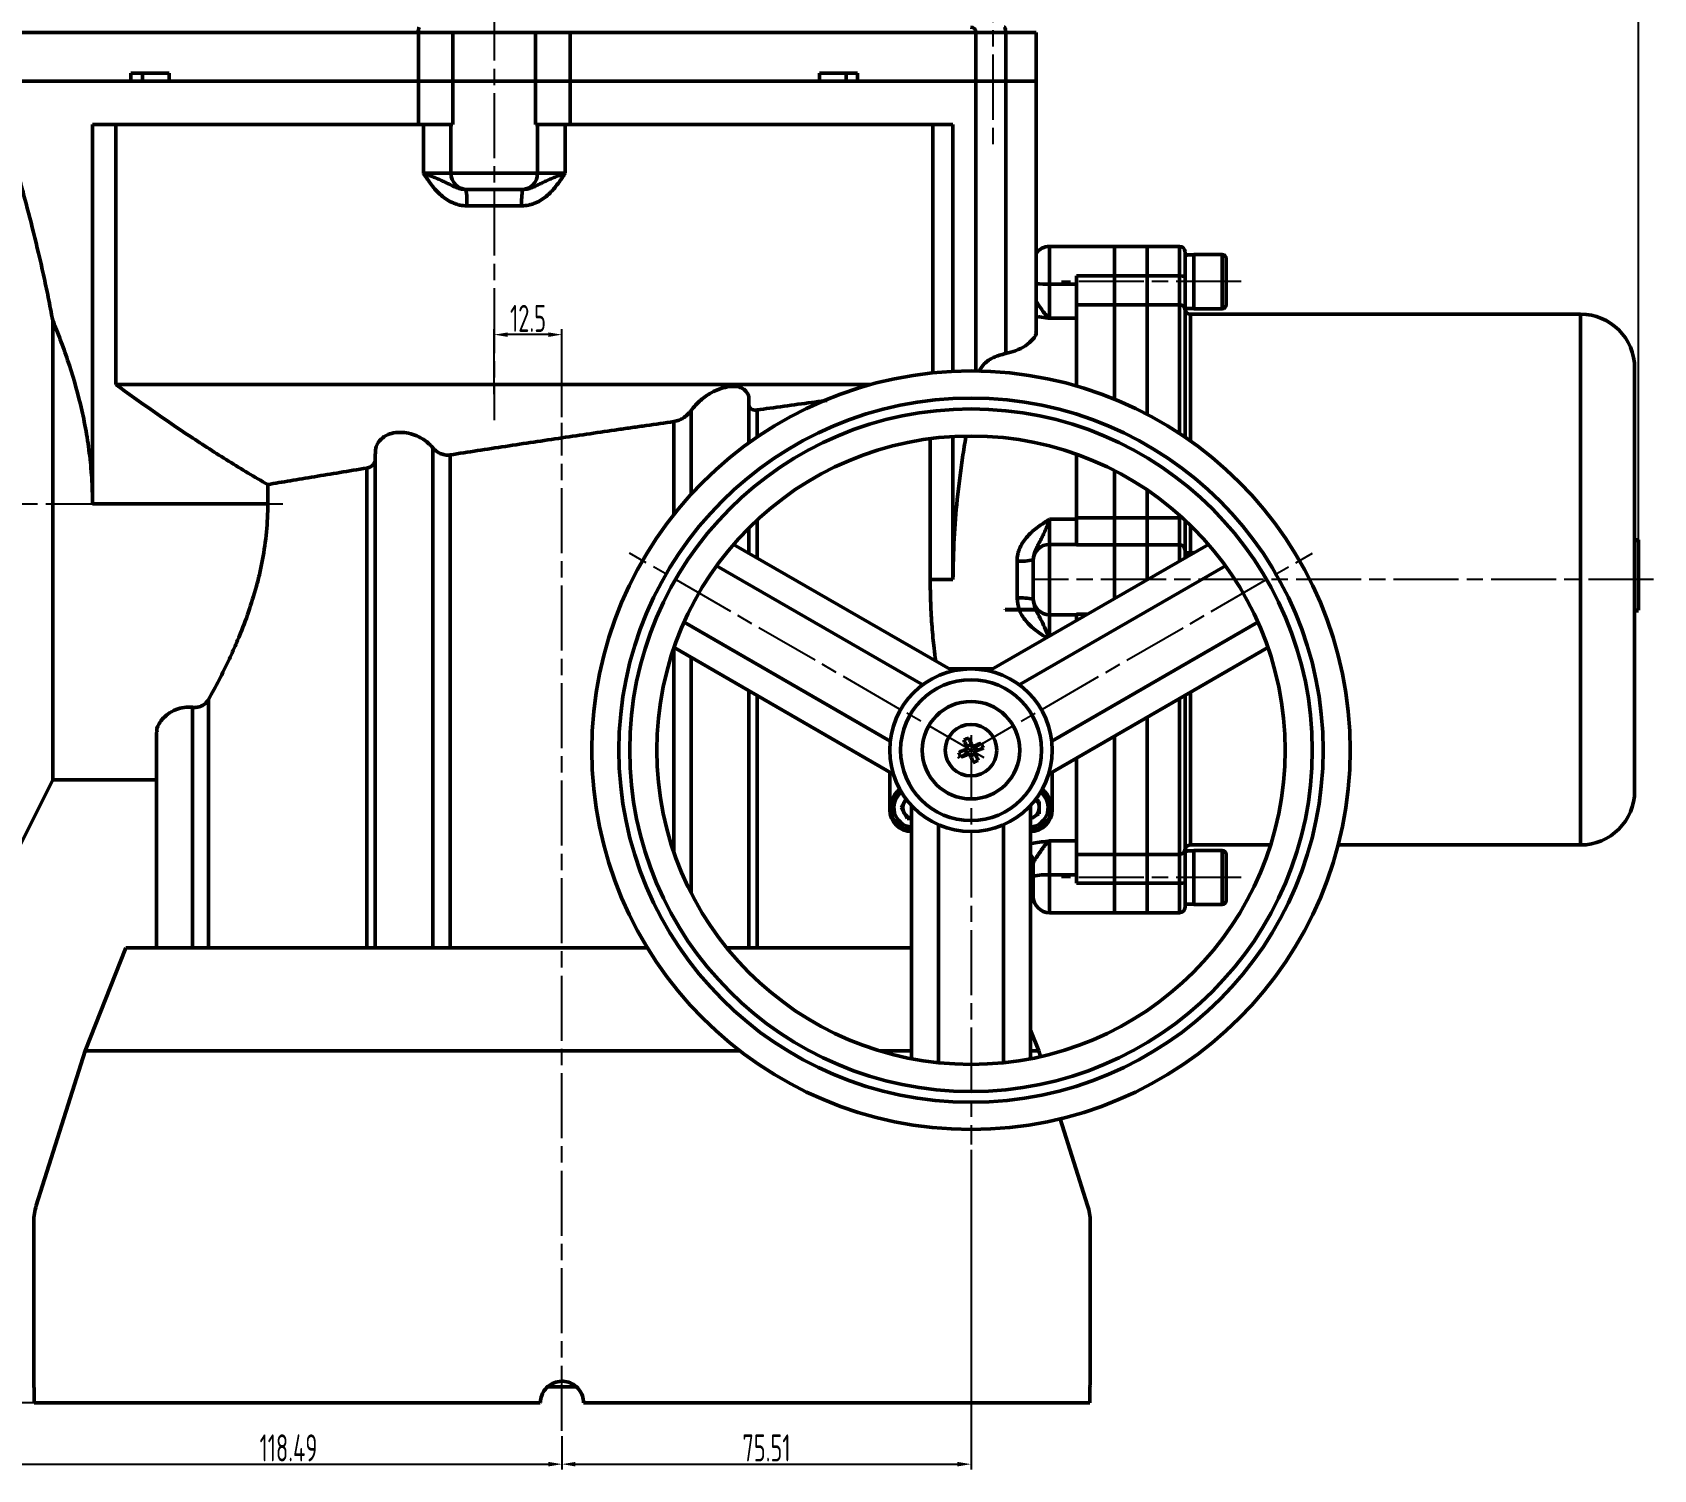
# Model space of a CAD drawing. Header units: millimetres. Extents: x 7343 to 8240, y 5038 to 5694.
# Drawn here: x 7519.7 to 7818.9, y 5289.4 to 5554.7 of the extents above; entities that cross this region are included whole.
import ezdxf

# ---------------------------------------------------------------- set-up
doc = ezdxf.new("R2010")
doc.units = ezdxf.units.MM
doc.linetypes.add('AM_ISO08W050', pattern=[18, 12, -1.5, 3, -1.5])
for name, color, linetype, lineweight in [('AM_5', 3, 'Continuous', 25), ('AM_7', 4, 'AM_ISO08W050', 25), ('AM_BOR', 7, 'Continuous', 50)]:
    doc.layers.add(name, color=color, linetype=linetype, lineweight=lineweight)
doc.styles.add('工程字', font='gbenor.shx', dxfattribs={"width": 0.707, "bigfont": 'hztxt.shx'})
doc.dimstyles.new('AM_GB$0', dxfattribs={"dimtxt": 3.5, "dimasz": 2.5, "dimexe": 1, "dimexo": 1, "dimgap": 0.5, "dimtad": 1, "dimdsep": 46, "dimtxsty": '工程字', "dimcen": 0, "dimclrd": 256, "dimclre": 256, "dimclrt": 2, "dimadec": 0, "dimazin": 2, "dimtp": 0.1, "dimtm": 0.1, "dimtfac": 0.71, "dimtmove": 0, "dimatfit": 3, "dimfxl": 0, "dimlwd": -1, "dimlwe": -1, "dimarcsym": 0})

# ---------------------------------------------------------------- blocks, each defined once
blk = doc.blocks.new('*D33')
at = {"layer": 'AM_5', "transparency": 16777216}
for p, q in [((7498.94, 5331.14), (7498.94, 5289.43)), ((7617.43, 5295.61), (7617.43, 5289.43)), ((7501.44, 5290.43), (7614.93, 5290.43))]:
    blk.add_line(p, q, dxfattribs=at)
for points in [[(7501.44, 5290.85), (7501.44, 5290.01), (7498.94, 5290.43)], [(7614.93, 5290.85), (7614.93, 5290.01), (7617.43, 5290.43)]]:
    blk.add_solid(points, dxfattribs=at)
at = {"layer": 'Defpoints', "color": 0}
for p in [(7498.94, 5332.14), (7617.43, 5296.61), (7617.43, 5290.43)]:
    blk.add_point(p, dxfattribs=at)
at = {"layer": 'AM_5', "color": 2, "transparency": 16777216, "insert": (7566.95, 5293.43), "char_height": 5, "attachment_point": 5, "style": '工程字'}
blk.add_mtext('118.49', dxfattribs=at)
blk = doc.blocks.new('*D34')
at = {"layer": 'AM_5', "transparency": 16777216}
for p, q in [((7692.94, 5348.44), (7692.94, 5289.43)), ((7617.43, 5295.61), (7617.43, 5289.43)), ((7619.93, 5290.43), (7690.44, 5290.43))]:
    blk.add_line(p, q, dxfattribs=at)
for points in [[(7619.93, 5290.85), (7619.93, 5290.01), (7617.43, 5290.43)], [(7690.44, 5290.85), (7690.44, 5290.01), (7692.94, 5290.43)]]:
    blk.add_solid(points, dxfattribs=at)
at = {"layer": 'Defpoints', "color": 0}
for p in [(7692.94, 5349.44), (7617.43, 5296.61), (7692.94, 5290.43)]:
    blk.add_point(p, dxfattribs=at)
at = {"layer": 'AM_5', "color": 2, "transparency": 16777216, "insert": (7655.18, 5293.43), "char_height": 5, "attachment_point": 5, "style": '工程字'}
blk.add_mtext('75.51', dxfattribs=at)
blk = doc.blocks.new('*D38')
at = {"layer": 'AM_5', "transparency": 16777216}
for p, q in [((7452.94, 5418.93), (7452.94, 5656.92)), ((7813.64, 5655.92), (7455.44, 5655.92)), ((7816.14, 5449.1), (7816.14, 5656.92))]:
    blk.add_line(p, q, dxfattribs=at)
for points in [[(7455.44, 5656.34), (7455.44, 5655.51), (7452.94, 5655.92)], [(7813.64, 5656.34), (7813.64, 5655.51), (7816.14, 5655.92)]]:
    blk.add_solid(points, dxfattribs=at)
at = {"layer": 'Defpoints', "color": 0}
for p in [(7452.94, 5655.92), (7816.14, 5448.1), (7452.94, 5417.93)]:
    blk.add_point(p, dxfattribs=at)
at = {"layer": 'AM_5', "color": 2, "transparency": 16777216, "insert": (7629.74, 5658.92), "char_height": 5, "attachment_point": 5, "style": '工程字'}
blk.add_mtext('363.2', dxfattribs=at)
blk = doc.blocks.new('*D41')
at = {"layer": 'AM_5', "transparency": 16777216}
for p, q in [((7604.94, 5487.94), (7604.94, 5499.94)), ((7614.93, 5498.94), (7607.44, 5498.94)), ((7617.43, 5483.68), (7617.43, 5499.94))]:
    blk.add_line(p, q, dxfattribs=at)
for points in [[(7607.44, 5499.35), (7607.44, 5498.52), (7604.94, 5498.94)], [(7614.93, 5499.35), (7614.93, 5498.52), (7617.43, 5498.94)]]:
    blk.add_solid(points, dxfattribs=at)
at = {"layer": 'Defpoints', "color": 0}
for p in [(7604.94, 5498.94), (7604.94, 5486.94), (7617.43, 5482.68)]:
    blk.add_point(p, dxfattribs=at)
at = {"layer": 'AM_5', "color": 2, "transparency": 16777216, "insert": (7611.18, 5501.94), "char_height": 5, "attachment_point": 5, "style": '工程字'}
blk.add_mtext('12.5', dxfattribs=at)
blk = doc.blocks.new('*D42')
at = {"layer": 'AM_5', "transparency": 16777216}
for p, q in [((7603.94, 5648.73), (7417.51, 5648.73)), ((7418.51, 5646.23), (7418.51, 5304.23)), ((7612.44, 5301.73), (7417.51, 5301.73))]:
    blk.add_line(p, q, dxfattribs=at)
for points in [[(7418.1, 5646.23), (7418.93, 5646.23), (7418.51, 5648.73)], [(7418.1, 5304.23), (7418.93, 5304.23), (7418.51, 5301.73)]]:
    blk.add_solid(points, dxfattribs=at)
at = {"layer": 'Defpoints', "color": 0}
for p in [(7604.94, 5648.73), (7418.51, 5301.73), (7613.44, 5301.73)]:
    blk.add_point(p, dxfattribs=at)
at = {"layer": 'AM_5', "color": 2, "transparency": 16777216, "insert": (7415.51, 5475.23), "char_height": 5, "attachment_point": 5, "rotation": 90, "style": '工程字'}
blk.add_mtext('347', dxfattribs=at)

msp = doc.modelspace()

# ---------------------------------------------------------------- linework, layer by layer
at = {"layer": 'AM_7'}
for p, q in [((7604.94, 5651.523), (7604.94, 5483.165)), ((7696.94, 5568.623), (7696.94, 5533.837)), ((7742.834, 5508.729), (7709.646, 5508.729)), ((7617.429, 5296.606), (7617.429, 5482.681)), ((7450.146, 5467.7), (7565.927, 5467.7)), ((7695.359, 5420.832), (7629.898, 5458.626)), ((7690.52, 5420.832), (7755.981, 5458.626)), ((7818.934, 5453.729), (7704.646, 5453.729)), ((7692.94, 5425.023), (7692.94, 5349.435)), ((7742.834, 5398.729), (7709.646, 5398.729))]:
    msp.add_line(p, q, dxfattribs=at)
at = {"layer": 'AM_BOR'}
for p, q in [((7590.924, 5554.729), (7516.038, 5554.729)), ((7597.309, 5554.729), (7590.924, 5554.729)), ((7590.924, 5554.729), (7590.924, 5545.729)), ((7612.57, 5554.729), (7597.309, 5554.729)), ((7597.309, 5554.729), (7597.309, 5545.729)), ((7612.57, 5554.729), (7612.57, 5545.729)), ((7618.955, 5554.729), (7612.57, 5554.729)), ((7618.955, 5554.729), (7618.955, 5545.729)), ((7693.841, 5554.729), (7618.955, 5554.729)), ((7693.841, 5554.729), (7693.841, 5545.729)), ((7699.342, 5554.729), (7693.841, 5554.729)), ((7699.342, 5554.729), (7699.342, 5545.729)), ((7704.94, 5554.729), (7699.342, 5554.729)), ((7704.94, 5545.729), (7704.94, 5554.729)), ((7516.038, 5545.729), (7537.863, 5545.729)), ((7516.038, 5545.729), (7590.924, 5545.729)), ((7537.863, 5547.229), (7537.863, 5545.729)), ((7544.934, 5547.229), (7537.863, 5547.229)), ((7539.987, 5547.229), (7539.987, 5545.729)), ((7544.934, 5547.229), (7544.934, 5545.729)), ((7544.934, 5545.729), (7590.924, 5545.729)), ((7597.309, 5545.729), (7590.924, 5545.729)), ((7590.924, 5537.729), (7590.924, 5545.729)), ((7612.57, 5545.729), (7597.309, 5545.729)), ((7597.309, 5545.729), (7597.309, 5537.729)), ((7618.955, 5545.729), (7612.57, 5545.729)), ((7612.57, 5537.729), (7612.57, 5545.729)), ((7618.955, 5545.729), (7664.945, 5545.729)), ((7618.955, 5545.729), (7618.955, 5537.729)), ((7618.955, 5545.729), (7693.841, 5545.729)), ((7664.945, 5547.229), (7664.945, 5545.729)), ((7672.016, 5547.229), (7664.945, 5547.229)), ((7669.892, 5547.229), (7669.892, 5545.729)), ((7672.016, 5547.229), (7672.016, 5545.729)), ((7672.016, 5545.729), (7693.841, 5545.729)), ((7699.342, 5545.729), (7693.841, 5545.729)), ((7693.841, 5492.224), (7693.841, 5545.729)), ((7704.94, 5545.729), (7699.342, 5545.729)), ((7699.342, 5545.729), (7699.342, 5495.455)), ((7704.94, 5499.432), (7704.94, 5545.729)), ((7530.784, 5537.729), (7530.784, 5467.729)), ((7530.784, 5537.729), (7590.924, 5537.729)), ((7535.074, 5489.729), (7535.074, 5537.729)), ((7597.309, 5537.729), (7590.924, 5537.729)), ((7591.858, 5528.729), (7591.858, 5537.729)), ((7596.94, 5537.729), (7596.94, 5528.729)), ((7618.955, 5537.729), (7612.57, 5537.729)), ((7612.94, 5528.729), (7612.94, 5537.729)), ((7618.021, 5537.729), (7618.021, 5528.729)), ((7618.955, 5537.729), (7689.614, 5537.729)), ((7685.884, 5537.729), (7685.884, 5491.873)), ((7689.614, 5537.729), (7689.614, 5492.15)), ((7591.858, 5528.729), (7596.94, 5528.729)), ((7596.94, 5528.729), (7612.94, 5528.729)), ((7612.94, 5528.729), (7618.021, 5528.729)), ((7599.944, 5525.729), (7599.705, 5525.729)), ((7609.94, 5525.729), (7599.94, 5525.729)), ((7610.174, 5525.729), (7609.935, 5525.729)), ((7609.999, 5522.729), (7599.88, 5522.729)), ((7719.44, 5515.229), (7707.44, 5515.229)), ((7707.44, 5515.229), (7707.44, 5508.252)), ((7725.44, 5515.229), (7719.44, 5515.229)), ((7719.44, 5509.767), (7719.44, 5515.229)), ((7731.44, 5515.229), (7725.44, 5515.229)), ((7725.44, 5515.229), (7725.44, 5509.767)), ((7731.44, 5509.767), (7731.44, 5515.229)), ((7732.44, 5514.229), (7732.44, 5509.607)), ((7739.29, 5513.729), (7734.04, 5513.729)), ((7734.04, 5503.729), (7734.04, 5513.729)), ((7739.29, 5503.729), (7739.29, 5513.729)), ((7740.04, 5512.979), (7740.04, 5504.479)), ((7712.44, 5509.767), (7719.44, 5509.767)), ((7712.44, 5504.463), (7712.44, 5509.767)), ((7719.44, 5509.767), (7725.44, 5509.767)), ((7719.44, 5504.463), (7719.44, 5509.767)), ((7725.44, 5509.767), (7725.44, 5504.463)), ((7731.44, 5509.767), (7725.44, 5509.767)), ((7731.44, 5504.463), (7731.44, 5509.767)), ((7732.44, 5509.607), (7732.44, 5503.487)), ((7707.44, 5508.252), (7707.44, 5501.964)), ((7707.44, 5508.252), (7712.44, 5508.252)), ((7719.44, 5504.463), (7712.44, 5504.463)), ((7712.44, 5504.463), (7712.44, 5489.458)), ((7725.44, 5504.463), (7719.44, 5504.463)), ((7719.44, 5504.463), (7719.44, 5487.019)), ((7725.44, 5504.463), (7725.44, 5484.227)), ((7731.44, 5504.463), (7725.44, 5504.463)), ((7731.44, 5480.691), (7731.44, 5504.463)), ((7732.44, 5503.789), (7734.04, 5503.789)), ((7732.44, 5503.487), (7732.44, 5480.02)), ((7734.04, 5503.729), (7739.29, 5503.729)), ((7523.44, 5416.729), (7523.44, 5501.541)), ((7712.44, 5501.964), (7707.44, 5501.964)), ((7805.44, 5502.729), (7733.44, 5502.729)), ((7733.44, 5502.729), (7733.44, 5479.324)), ((7805.44, 5404.729), (7805.44, 5502.729)), ((7815.44, 5492.729), (7815.44, 5414.729)), ((7674.399, 5489.729), (7535.074, 5489.729)), ((7651.949, 5478.973), (7651.949, 5486.896)), ((7638.098, 5482.892), (7638.098, 5465.731)), ((7641.269, 5484.941), (7641.269, 5469.454)), ((7653.446, 5485.043), (7653.446, 5480.024)), ((7685.41, 5479.739), (7685.41, 5453.729)), ((7689.614, 5480.134), (7689.614, 5453.729)), ((7582.93, 5476.914), (7582.93, 5385.729)), ((7593.61, 5478.022), (7593.61, 5385.729)), ((7596.782, 5476.747), (7596.782, 5385.729)), ((7712.44, 5476.853), (7712.44, 5465.137)), ((7581.433, 5474.309), (7581.433, 5385.729)), ((7719.44, 5473.821), (7719.44, 5465.137)), ((7563.133, 5467.729), (7563.133, 5471.272)), ((7725.44, 5470.268), (7725.44, 5465.137)), ((7530.784, 5467.729), (7563.133, 5467.729)), ((7653.446, 5464.706), (7653.446, 5457.733)), ((7707.44, 5464.848), (7712.44, 5464.848)), ((7707.44, 5464.848), (7707.44, 5460.229)), ((7712.44, 5465.137), (7719.44, 5465.137)), ((7712.44, 5460.146), (7712.44, 5465.137)), ((7719.44, 5465.137), (7725.44, 5465.137)), ((7719.44, 5460.146), (7719.44, 5465.137)), ((7725.44, 5465.137), (7725.44, 5460.146)), ((7731.44, 5465.137), (7725.44, 5465.137)), ((7731.44, 5465.137), (7731.44, 5465.608)), ((7731.44, 5460.146), (7731.44, 5465.137)), ((7732.44, 5464.7), (7732.44, 5459.159)), ((7651.949, 5458.597), (7651.949, 5463.264)), ((7733.44, 5463.747), (7733.44, 5458.635)), ((7689.608, 5436.855), (7649.122, 5460.229)), ((7736.757, 5460.229), (7696.286, 5436.863)), ((7712.44, 5460.229), (7707.44, 5460.229)), ((7707.44, 5460.229), (7707.44, 5447.229)), ((7719.44, 5460.146), (7712.44, 5460.146)), ((7725.44, 5460.146), (7719.44, 5460.146)), ((7719.44, 5450.231), (7719.44, 5460.146)), ((7725.44, 5460.146), (7725.44, 5453.695)), ((7731.44, 5460.146), (7725.44, 5460.146)), ((7731.44, 5457.159), (7731.44, 5460.146)), ((7732.44, 5459.159), (7732.44, 5457.736)), ((7734.159, 5458.729), (7734.04, 5458.729)), ((7734.04, 5458.66), (7734.04, 5458.729)), ((7816.14, 5461.091), (7815.44, 5461.091)), ((7816.14, 5460.945), (7815.44, 5460.945)), ((7816.14, 5460.945), (7816.14, 5461.091)), ((7816.14, 5448.096), (7816.14, 5460.945)), ((7645.98, 5456.27), (7684.034, 5434.299)), ((7701.44, 5450.307), (7701.44, 5457.152)), ((7739.9, 5456.27), (7701.845, 5434.299)), ((7704.44, 5457.229), (7704.44, 5457.359)), ((7704.44, 5450.229), (7704.44, 5457.229)), ((7685.41, 5453.729), (7689.614, 5453.729)), ((7704.44, 5450.1), (7704.44, 5450.229)), ((7699.223, 5448.22), (7699.223, 5448.13)), ((7705.212, 5448.22), (7699.223, 5448.22)), ((7705.296, 5448.13), (7699.223, 5448.13)), ((7707.44, 5447.229), (7712.44, 5447.229)), ((7707.44, 5447.229), (7707.44, 5443.303)), ((7712.44, 5446.189), (7712.44, 5447.313)), ((7712.44, 5447.313), (7714.385, 5447.313)), ((7816.14, 5448.096), (7815.44, 5448.096)), ((7816.14, 5447.95), (7815.44, 5447.95)), ((7639.98, 5445.878), (7678.034, 5423.907)), ((7745.9, 5445.878), (7707.845, 5423.907)), ((7638.098, 5441.107), (7638.098, 5403.352)), ((7638.122, 5441.177), (7678.579, 5417.818)), ((7707.296, 5417.817), (7747.757, 5441.177)), ((7641.269, 5439.359), (7641.269, 5395.882)), ((7696.92, 5437.229), (7688.959, 5437.229)), ((7552.218, 5431.611), (7552.218, 5385.729)), ((7651.949, 5385.729), (7651.949, 5433.193)), ((7653.446, 5432.329), (7653.446, 5385.729)), ((7731.44, 5402.996), (7731.44, 5431.756)), ((7732.44, 5432.333), (7732.44, 5403.972)), ((7733.44, 5432.91), (7733.44, 5404.729)), ((7549.265, 5430.146), (7549.265, 5385.729)), ((7542.611, 5425.469), (7542.611, 5385.729)), ((7725.44, 5428.292), (7725.44, 5402.996)), ((7684.165, 5424.229), (7684.14, 5424.229)), ((7684.14, 5424.229), (7684.14, 5424.116)), ((7692.122, 5422.925), (7693.028, 5423.299)), ((7693.635, 5423.047), (7694.009, 5422.141)), ((7719.44, 5424.827), (7719.44, 5402.996)), ((7684.14, 5420.343), (7684.14, 5420.229)), ((7684.14, 5420.229), (7684.165, 5420.229)), ((7692.244, 5421.412), (7691.87, 5422.318)), ((7693.757, 5421.534), (7692.851, 5421.16)), ((7712.44, 5420.786), (7712.44, 5402.996)), ((7516.44, 5402.729), (7523.44, 5416.729)), ((7523.44, 5416.729), (7542.611, 5416.729)), ((7677.94, 5418.188), (7677.94, 5411.229)), ((7707.94, 5411.229), (7707.94, 5418.188)), ((7680.024, 5411.623), (7680.946, 5413.221)), ((7681.178, 5409.623), (7680.024, 5411.623)), ((7681.94, 5411.994), (7681.94, 5365.282)), ((7703.94, 5365.282), (7703.94, 5412.025)), ((7705.546, 5410.468), (7703.94, 5409.54)), ((7704.886, 5413.159), (7705.546, 5412.777)), ((7705.546, 5412.777), (7705.546, 5410.468)), ((7681.94, 5409.623), (7681.178, 5409.623)), ((7686.94, 5364.541), (7686.94, 5408.482)), ((7698.94, 5364.541), (7698.94, 5408.482)), ((7707.44, 5405.494), (7712.44, 5405.494)), ((7707.44, 5405.494), (7707.44, 5399.207)), ((7733.44, 5404.729), (7748.236, 5404.729)), ((7760.717, 5404.729), (7805.44, 5404.729)), ((7712.44, 5402.996), (7719.44, 5402.996)), ((7712.44, 5397.692), (7712.44, 5402.996)), ((7719.44, 5402.996), (7725.44, 5402.996)), ((7719.44, 5397.692), (7719.44, 5402.996)), ((7725.44, 5402.996), (7725.44, 5397.692)), ((7731.44, 5402.996), (7725.44, 5402.996)), ((7731.44, 5397.692), (7731.44, 5402.996)), ((7732.44, 5403.972), (7732.44, 5397.851)), ((7739.29, 5403.729), (7734.04, 5403.729)), ((7734.04, 5393.729), (7734.04, 5403.729)), ((7739.29, 5393.729), (7739.29, 5403.729)), ((7740.04, 5402.979), (7740.04, 5394.479)), ((7704.44, 5398.986), (7704.44, 5401.355)), ((7704.44, 5395.229), (7704.44, 5398.986)), ((7712.44, 5399.207), (7707.44, 5399.207)), ((7707.44, 5399.207), (7707.44, 5392.229)), ((7719.44, 5397.692), (7712.44, 5397.692)), ((7725.44, 5397.692), (7719.44, 5397.692)), ((7719.44, 5392.229), (7719.44, 5397.692)), ((7725.44, 5397.692), (7725.44, 5392.229)), ((7731.44, 5397.692), (7725.44, 5397.692)), ((7731.44, 5392.229), (7731.44, 5397.692)), ((7732.44, 5397.851), (7732.44, 5393.229)), ((7732.44, 5393.789), (7734.04, 5393.789)), ((7734.04, 5393.729), (7739.29, 5393.729)), ((7707.44, 5392.229), (7719.44, 5392.229)), ((7719.44, 5392.229), (7725.44, 5392.229)), ((7725.44, 5392.229), (7731.44, 5392.229)), ((7536.937, 5385.729), (7529.437, 5366.729)), ((7536.937, 5385.729), (7633.209, 5385.729)), ((7549.265, 5385.729), (7542.611, 5385.729)), ((7549.265, 5385.729), (7552.218, 5385.729)), ((7552.218, 5385.729), (7581.433, 5385.729)), ((7581.433, 5385.729), (7582.93, 5385.729)), ((7593.61, 5385.729), (7582.93, 5385.729)), ((7593.61, 5385.729), (7596.782, 5385.729)), ((7596.782, 5385.729), (7633.194, 5385.729)), ((7651.949, 5385.729), (7647.865, 5385.729)), ((7647.865, 5385.729), (7681.94, 5385.729)), ((7651.949, 5385.729), (7653.446, 5385.729)), ((7653.446, 5385.729), (7681.94, 5385.729)), ((7705.437, 5366.729), (7703.94, 5370.522)), ((7529.437, 5366.729), (7520.403, 5338.203)), ((7650.281, 5366.729), (7529.437, 5366.729)), ((7681.94, 5366.729), (7676.095, 5366.729)), ((7705.437, 5366.729), (7703.94, 5366.729)), ((7705.773, 5365.667), (7705.437, 5366.729)), ((7714.47, 5338.203), (7709.406, 5354.194)), ((7519.937, 5335.184), (7519.937, 5305.678)), ((7714.937, 5305.678), (7714.937, 5335.184)), ((7620.003, 5304.729), (7614.85, 5304.729)), ((7613.437, 5301.729), (7520.019, 5301.729)), ((7714.855, 5301.729), (7621.437, 5301.729))]:
    msp.add_line(p, q, dxfattribs=at)
at = {"layer": 'AM_BOR', "flags": 128}
for points in [[(7699.342, 5554.729), (7699.336, 5554.924), (7699.319, 5555.112), (7699.291, 5555.285), (7699.254, 5555.436), (7699.208, 5555.561), (7699.156, 5555.653), (7699.1, 5555.71), (7699.041, 5555.729)], [(7690.669, 5421.822), (7690.835, 5421.89), (7691.003, 5421.959), (7691.171, 5422.029), (7691.34, 5422.098), (7691.509, 5422.169), (7691.68, 5422.239), (7691.851, 5422.31), (7692.022, 5422.381)], [(7692.185, 5422.772), (7692.114, 5422.944), (7692.044, 5423.115), (7691.973, 5423.285), (7691.903, 5423.455), (7691.833, 5423.624), (7691.764, 5423.792), (7691.695, 5423.959), (7691.626, 5424.125)], [(7692.532, 5424.5), (7692.6, 5424.333), (7692.669, 5424.166), (7692.739, 5423.998), (7692.809, 5423.829), (7692.879, 5423.659), (7692.949, 5423.489), (7693.02, 5423.318), (7693.091, 5423.147)], [(7693.483, 5422.984), (7693.654, 5423.055), (7693.825, 5423.125), (7693.995, 5423.196), (7694.165, 5423.266), (7694.334, 5423.336), (7694.502, 5423.405), (7694.669, 5423.474), (7694.836, 5423.543)], [(7695.21, 5422.637), (7695.044, 5422.568), (7694.876, 5422.499), (7694.708, 5422.43), (7694.539, 5422.36), (7694.37, 5422.29), (7694.199, 5422.22), (7694.028, 5422.149), (7693.857, 5422.078)], [(7692.397, 5421.475), (7692.225, 5421.404), (7692.054, 5421.333), (7691.884, 5421.263), (7691.714, 5421.193), (7691.545, 5421.123), (7691.377, 5421.053), (7691.21, 5420.984), (7691.044, 5420.916)], [(7693.347, 5419.959), (7693.279, 5420.125), (7693.21, 5420.292), (7693.14, 5420.46), (7693.07, 5420.629), (7693, 5420.799), (7692.93, 5420.97), (7692.859, 5421.141), (7692.788, 5421.312)], [(7693.694, 5421.686), (7693.765, 5421.515), (7693.836, 5421.344), (7693.906, 5421.173), (7693.976, 5421.004), (7694.046, 5420.835), (7694.115, 5420.667), (7694.184, 5420.499), (7694.253, 5420.333)]]:
    msp.add_lwpolyline(points, dxfattribs=at)
at = {"layer": 'AM_BOR'}
for radius in [70, 65, 63, 58, 15, 13, 9, 4.75]:
    msp.add_circle((7692.94, 5422.229), radius, dxfattribs=at)
for centre, radius, start, end in [((7592.646, 5554.973), 1.739, 154.23434, 188.06232), ((7692.848, 5554.735), 0.994, 359.65019, 89.64629), ((7599.94, 5528.729), 3, 180, 270), ((7609.94, 5528.729), 3, 270, 0), ((7586.926, 5523.477), 12.976, 356.69789, 9.99652), ((7622.954, 5523.477), 12.977, 170.00361, 183.302), ((7707.44, 5512.229), 3, 90, 146.44269), ((7731.44, 5514.229), 1, 0, 90), ((7739.29, 5512.979), 0.75, 0, 90), ((7731.683, 5508.081), 1.703, 63.63866, 98.22397), ((7707.132, 5532.207), 23.958, 264.74947, 270.73573), ((7731.452, 5503.475), 0.988, 0.71553, 90.69753), ((7733.44, 5503.729), 1, 180, 270), ((7739.29, 5504.479), 0.75, 270, 0), ((7805.44, 5492.729), 10, 0, 90), ((7731.467, 5461.369), 3.768, 81.76363, 90.42265), ((7707.44, 5457.229), 3, 90, 180), ((7731.446, 5459.152), 0.994, 0.37263, 90.36677), ((7702.186, 5468.155), 11.029, 266.11923, 281.79063), ((7702.186, 5439.304), 11.029, 78.20937, 93.88077), ((7707.44, 5450.229), 3, 180, 270), ((7698.01, 5409.957), 15.54, 110.64133, 114.25508), ((7680.663, 5417.157), 15.544, 20.64186, 24.25472), ((7705.217, 5427.302), 15.545, 200.64197, 204.25461), ((7687.87, 5434.499), 15.537, 290.64107, 294.25567), ((7682.333, 5411.623), 4.25, 126.8557, 264.68885), ((7682.333, 5411.623), 3.625, 128.0598, 263.76978), ((7703.546, 5411.623), 4.25, 275.31115, 53.1443), ((7703.546, 5411.623), 3.625, 276.23022, 51.9402), ((7805.44, 5414.729), 10, 270, 0), ((7681.94, 5411.229), 4, 180, 270), ((7682.333, 5411.623), 2, 150, 210), ((7682.333, 5411.623), 2, 131.17745, 150), ((7682.333, 5411.623), 2, 210, 258.656), ((7703.94, 5411.229), 4, 270, 0), ((7703.546, 5411.623), 2, 300, 0), ((7703.546, 5411.623), 2, 0, 48.82255), ((7703.546, 5411.623), 2, 281.344, 300), ((7733.44, 5403.729), 1, 90, 180), ((7701.452, 5401.355), 2.988, 0.00512, 33.62818), ((7701.44, 5401.229), 3, 0, 33.55731), ((7731.452, 5403.984), 0.988, 269.30245, 359.2846), ((7739.29, 5402.979), 0.75, 0, 90), ((7706.694, 5388.831), 10.403, 85.88789, 102.51428), ((7731.683, 5399.378), 1.704, 261.77762, 296.35985), ((7707.44, 5395.229), 3, 180, 270), ((7731.44, 5393.229), 1, 270, 0), ((7739.29, 5394.479), 0.75, 270, 0), ((7529.937, 5335.184), 10, 162.42874, 180), ((7704.937, 5335.184), 10, 0, 17.57126)]:
    msp.add_arc(centre, radius, start, end, dxfattribs=at)
for centre, start_param, end_param in [((7732.44, 5508.729), 1.4771615, 1.5707963), ((7734.04, 5508.729), 1.5707963, 1.7588997), ((7732.44, 5453.729), 1.4771615, 1.5707963), ((7734.04, 5453.729), 1.5707963, 1.7588997), ((7732.44, 5398.729), 1.4771615, 1.5707963), ((7734.04, 5398.729), 1.5707963, 1.7588997)]:
    msp.add_ellipse(centre, major_axis=(8.556, 0), ratio=0.5773503, start_param=start_param, end_param=end_param, dxfattribs=at)
for points, knots in [([(7516.44, 5530.636), (7516.68, 5529.802), (7516.939, 5528.893), (7517.485, 5526.945), (7517.772, 5525.906), (7518.665, 5522.615), (7519.283, 5520.258), (7520.518, 5515.294), (7521.135, 5512.686), (7522.033, 5508.606), (7522.327, 5507.216), (7522.898, 5504.406), (7523.174, 5502.983), (7523.44, 5501.541)], [0, 0, 0, 0, 0.125, 0.125, 0.25, 0.25, 0.5, 0.5, 0.75, 0.75, 0.875, 0.875, 1, 1, 1, 1]), ([(7599.705, 5525.729), (7599.332, 5525.729), (7598.976, 5525.785), (7598.292, 5525.961), (7597.968, 5526.082), (7597.347, 5526.347), (7597.048, 5526.492), (7596.455, 5526.785), (7596.16, 5526.933), (7595.56, 5527.225), (7595.255, 5527.369), (7594.625, 5527.652), (7594.299, 5527.791), (7593.629, 5528.064), (7593.284, 5528.199), (7592.756, 5528.399), (7592.579, 5528.465), (7592.221, 5528.597), (7592.038, 5528.664), (7591.858, 5528.729)], [0, 0, 0, 0, 0.125, 0.125, 0.25, 0.25, 0.375, 0.375, 0.5, 0.5, 0.625, 0.625, 0.75, 0.75, 0.875, 0.875, 0.9375, 0.9375, 1, 1, 1, 1]), ([(7599.88, 5522.729), (7599.438, 5522.729), (7599.005, 5522.777), (7598.366, 5522.912), (7598.155, 5522.968), (7597.737, 5523.101), (7597.529, 5523.178), (7596.925, 5523.434), (7596.541, 5523.641), (7595.805, 5524.113), (7595.453, 5524.381), (7594.468, 5525.238), (7593.893, 5525.888), (7593.094, 5526.925), (7592.839, 5527.281), (7592.467, 5527.821), (7592.344, 5528.002), (7592.1, 5528.365), (7591.979, 5528.548), (7591.858, 5528.729)], [0, 0, 0, 0, 0.125, 0.125, 0.1875, 0.1875, 0.25, 0.25, 0.375, 0.375, 0.5, 0.5, 0.75, 0.75, 0.875, 0.875, 0.9375, 0.9375, 1, 1, 1, 1]), ([(7609.999, 5522.729), (7610.441, 5522.729), (7610.874, 5522.777), (7611.513, 5522.912), (7611.724, 5522.968), (7612.142, 5523.101), (7612.35, 5523.178), (7612.954, 5523.434), (7613.339, 5523.641), (7614.074, 5524.113), (7614.426, 5524.381), (7615.411, 5525.238), (7615.986, 5525.888), (7616.785, 5526.925), (7617.04, 5527.281), (7617.413, 5527.821), (7617.535, 5528.002), (7617.779, 5528.365), (7617.901, 5528.548), (7618.021, 5528.729)], [0, 0, 0, 0, 0.125, 0.125, 0.1875, 0.1875, 0.25, 0.25, 0.375, 0.375, 0.5, 0.5, 0.75, 0.75, 0.875, 0.875, 0.9375, 0.9375, 1, 1, 1, 1]), ([(7610.174, 5525.729), (7610.547, 5525.729), (7610.903, 5525.785), (7611.587, 5525.961), (7611.911, 5526.082), (7612.532, 5526.347), (7612.831, 5526.492), (7613.424, 5526.785), (7613.719, 5526.933), (7614.319, 5527.225), (7614.624, 5527.369), (7615.254, 5527.652), (7615.58, 5527.791), (7616.25, 5528.064), (7616.595, 5528.199), (7617.123, 5528.399), (7617.3, 5528.465), (7617.659, 5528.597), (7617.841, 5528.664), (7618.021, 5528.729)], [0, 0, 0, 0, 0.125, 0.125, 0.25, 0.25, 0.375, 0.375, 0.5, 0.5, 0.625, 0.625, 0.75, 0.75, 0.875, 0.875, 0.9375, 0.9375, 1, 1, 1, 1]), ([(7704.94, 5505.142), (7705.012, 5505.032), (7705.475, 5504.328), (7706.384, 5502.973), (7707.085, 5502.203), (7707.393, 5501.993), (7707.438, 5501.966), (7707.44, 5501.964)], [0, 0, 0, 0, 0.09487291, 0.60897843, 0.9437348, 0.99770484, 1, 1, 1, 1]), ([(7523.44, 5501.541), (7523.906, 5500.416), (7524.374, 5499.243), (7525.067, 5497.41), (7525.296, 5496.788), (7525.746, 5495.53), (7525.968, 5494.893), (7527.054, 5491.667), (7527.856, 5488.954), (7528.887, 5484.666), (7529.202, 5483.199), (7529.621, 5480.939), (7529.75, 5480.179), (7529.987, 5478.656), (7530.095, 5477.891), (7530.385, 5475.585), (7530.533, 5474.034), (7530.683, 5471.686), (7530.721, 5470.9), (7530.771, 5469.32), (7530.784, 5468.524), (7530.784, 5467.729)], [0, 0, 0, 0, 0.125, 0.125, 0.1875, 0.1875, 0.25, 0.25, 0.5, 0.5, 0.625, 0.625, 0.6875, 0.6875, 0.75, 0.75, 0.875, 0.875, 0.9375, 0.9375, 1, 1, 1, 1]), ([(7707.44, 5501.964), (7707.435, 5501.965), (7707.347, 5501.978), (7706.713, 5502.07), (7705.848, 5502.187), (7705.144, 5502.296), (7704.94, 5502.327)], [0, 0, 0, 0, 0.0050573, 0.103447, 0.7403106, 1, 1, 1, 1]), ([(7699.342, 5495.455), (7699.97, 5495.615), (7701.365, 5495.969), (7703.168, 5496.914), (7704.471, 5498.103), (7705.111, 5499.028), (7704.925, 5499.417), (7704.918, 5499.432)], [0, 0, 0, 0, 0.1911452, 0.4248165, 0.6932662, 0.9883322, 1, 1, 1, 1]), ([(7699.342, 5495.455), (7698.564, 5495.242), (7697.011, 5494.817), (7695.268, 5493.622), (7694.636, 5492.581), (7694.309, 5492.042)], [0, 0, 0, 0, 0.3264094, 0.6515295, 1, 1, 1, 1]), ([(7563.133, 5471.272), (7560.69, 5472.663), (7558.284, 5474.105), (7553.526, 5477.066), (7551.174, 5478.585), (7544.182, 5483.231), (7539.602, 5486.445), (7535.074, 5489.729)], [0, 0, 0, 0, 0.25, 0.25, 0.5, 0.5, 1, 1, 1, 1]), ([(7641.269, 5484.941), (7641.816, 5485.603), (7642.803, 5486.799), (7644.806, 5488.181), (7646.666, 5489.018), (7648.342, 5489.408), (7649.756, 5489.399), (7650.862, 5489.032), (7651.687, 5488.278), (7651.974, 5487.497), (7651.941, 5486.951), (7651.938, 5486.896)], [0, 0, 0, 0, 0.1825604, 0.3295292, 0.4460258, 0.5450675, 0.6443806, 0.7378555, 0.8376654, 0.9835511, 1, 1, 1, 1]), ([(7651.947, 5486.179), (7651.95, 5485.952), (7651.955, 5485.544), (7652.371, 5485.152), (7652.891, 5484.995), (7653.298, 5485.03), (7653.446, 5485.043)], [0, 0, 0, 0, 0.32670405, 0.58738163, 0.84988763, 1, 1, 1, 1]), ([(7653.446, 5485.043), (7654.231, 5485.151), (7656.826, 5485.509), (7661.026, 5486.083), (7664.551, 5486.562), (7666.224, 5486.787), (7666.378, 5486.808)], [0, 0, 0, 0, 0.1709293, 0.5653522, 0.959773, 1, 1, 1, 1]), ([(7596.782, 5476.747), (7600.116, 5477.266), (7603.525, 5477.791), (7610.488, 5478.85), (7613.964, 5479.373), (7620.904, 5480.404), (7624.368, 5480.913), (7628.69, 5481.541), (7629.554, 5481.666), (7631.282, 5481.916), (7632.147, 5482.04), (7634.725, 5482.411), (7636.422, 5482.654), (7638.098, 5482.892)], [0, 0, 0, 0, 0.25, 0.25, 0.5, 0.5, 0.75, 0.75, 0.8125, 0.8125, 0.875, 0.875, 1, 1, 1, 1]), ([(7638.098, 5482.892), (7638.264, 5482.916), (7638.428, 5482.952), (7638.756, 5483.047), (7638.92, 5483.107), (7639.238, 5483.242), (7639.391, 5483.318), (7639.687, 5483.484), (7639.831, 5483.574), (7640.237, 5483.855), (7640.479, 5484.058), (7640.917, 5484.49), (7641.106, 5484.713), (7641.269, 5484.941)], [0, 0, 0, 0, 0.125, 0.125, 0.25, 0.25, 0.375, 0.375, 0.5, 0.5, 0.75, 0.75, 1, 1, 1, 1]), ([(7583.022, 5476.914), (7583.026, 5477.391), (7583.037, 5478.406), (7583.895, 5479.641), (7585.183, 5480.501), (7586.706, 5480.91), (7588.325, 5480.919), (7589.942, 5480.566), (7591.611, 5479.833), (7592.833, 5478.921), (7593.43, 5478.23), (7593.61, 5478.022)], [0, 0, 0, 0, 0.132115, 0.2811173, 0.3991256, 0.4992239, 0.5996123, 0.6936572, 0.7934415, 0.9380259, 1, 1, 1, 1]), ([(7692.003, 5480.102), (7691.79, 5478.84), (7691.378, 5476.412), (7690.836, 5472.451), (7690.262, 5467.512), (7689.735, 5461.26), (7689.655, 5456.261), (7689.614, 5453.729)], [0, 0, 0, 0, 0.1632165, 0.3142036, 0.4651846, 0.7292256, 1, 1, 1, 1]), ([(7593.61, 5478.022), (7593.769, 5477.823), (7593.956, 5477.637), (7594.284, 5477.38), (7594.402, 5477.297), (7594.653, 5477.145), (7594.785, 5477.075), (7595.063, 5476.951), (7595.211, 5476.895), (7595.514, 5476.805), (7595.67, 5476.77), (7595.989, 5476.723), (7596.152, 5476.71), (7596.47, 5476.711), (7596.627, 5476.723), (7596.782, 5476.747)], [0, 0, 0, 0, 0.25, 0.25, 0.375, 0.375, 0.5, 0.5, 0.625, 0.625, 0.75, 0.75, 0.875, 0.875, 1, 1, 1, 1]), ([(7563.133, 5471.272), (7564.475, 5471.501), (7565.866, 5471.736), (7568.737, 5472.219), (7570.218, 5472.467), (7574.794, 5473.227), (7578.022, 5473.757), (7581.433, 5474.309)], [0, 0, 0, 0, 0.25, 0.25, 0.5, 0.5, 1, 1, 1, 1]), ([(7581.433, 5474.309), (7581.677, 5474.375), (7582.162, 5474.507), (7582.707, 5474.988), (7582.847, 5475.423), (7582.93, 5475.678)], [0, 0, 0, 0, 0.2945938, 0.5872752, 1, 1, 1, 1]), ([(7563.133, 5467.729), (7563.133, 5464.204), (7562.788, 5460.777), (7562.009, 5456.597), (7561.836, 5455.766), (7561.458, 5454.115), (7561.252, 5453.292), (7560.595, 5450.861), (7560.106, 5449.291), (7559.053, 5446.24), (7558.489, 5444.759), (7557.603, 5442.598), (7557.301, 5441.888), (7556.686, 5440.486), (7556.373, 5439.796), (7554.797, 5436.416), (7553.497, 5433.919), (7552.218, 5431.611)], [0, 0, 0, 0, 0.25, 0.25, 0.3125, 0.3125, 0.375, 0.375, 0.5, 0.5, 0.625, 0.625, 0.6875, 0.6875, 0.75, 0.75, 1, 1, 1, 1]), ([(7701.44, 5457.152), (7701.44, 5457.585), (7701.488, 5458.008), (7701.627, 5458.63), (7701.684, 5458.836), (7701.819, 5459.242), (7701.898, 5459.443), (7702.159, 5460.029), (7702.368, 5460.4), (7702.846, 5461.107), (7703.116, 5461.443), (7703.975, 5462.383), (7704.623, 5462.928), (7705.653, 5463.683), (7706.006, 5463.924), (7706.541, 5464.275), (7706.72, 5464.391), (7707.079, 5464.62), (7707.261, 5464.735), (7707.44, 5464.848)], [0, 0, 0, 0, 0.125, 0.125, 0.1875, 0.1875, 0.25, 0.25, 0.375, 0.375, 0.5, 0.5, 0.75, 0.75, 0.875, 0.875, 0.9375, 0.9375, 1, 1, 1, 1]), ([(7704.44, 5457.359), (7704.44, 5457.727), (7704.496, 5458.075), (7704.677, 5458.74), (7704.8, 5459.052), (7705.068, 5459.644), (7705.214, 5459.927), (7705.508, 5460.486), (7705.657, 5460.763), (7705.948, 5461.327), (7706.092, 5461.615), (7706.373, 5462.21), (7706.511, 5462.518), (7706.782, 5463.153), (7706.914, 5463.479), (7707.112, 5463.983), (7707.177, 5464.153), (7707.308, 5464.497), (7707.375, 5464.674), (7707.44, 5464.848)], [0, 0, 0, 0, 0.125, 0.125, 0.25, 0.25, 0.375, 0.375, 0.5, 0.5, 0.625, 0.625, 0.75, 0.75, 0.875, 0.875, 0.9375, 0.9375, 1, 1, 1, 1]), ([(7686.426, 5438.692), (7686.323, 5439.473), (7686.052, 5441.529), (7685.727, 5445.081), (7685.461, 5449.321), (7685.427, 5452.255), (7685.41, 5453.729)], [0, 0, 0, 0, 0.1617939, 0.4260635, 0.7116926, 1, 1, 1, 1]), ([(7706.875, 5442.977), (7706.432, 5443.261), (7705.474, 5443.875), (7704.093, 5444.954), (7702.764, 5446.361), (7701.682, 5448.149), (7701.52, 5449.587), (7701.44, 5450.307)], [0, 0, 0, 0, 0.1658625, 0.3583968, 0.5503116, 0.7749747, 1, 1, 1, 1]), ([(7704.44, 5450.1), (7704.486, 5449.682), (7704.586, 5448.775), (7705.415, 5447.12), (7706.339, 5445.45), (7706.984, 5443.788), (7707.221, 5443.177)], [0, 0, 0, 0, 0.1561946, 0.3397425, 0.7570383, 1, 1, 1, 1]), ([(7552.218, 5431.611), (7552.098, 5431.394), (7551.95, 5431.192), (7551.583, 5430.82), (7551.361, 5430.648), (7550.85, 5430.369), (7550.554, 5430.258), (7550.087, 5430.163), (7549.925, 5430.142), (7549.594, 5430.125), (7549.429, 5430.129), (7549.265, 5430.146)], [0, 0, 0, 0, 0.25, 0.25, 0.5, 0.5, 0.75, 0.75, 0.875, 0.875, 1, 1, 1, 1]), ([(7549.265, 5430.146), (7548.734, 5430.161), (7547.673, 5430.192), (7546.034, 5429.725), (7544.415, 5428.808), (7543.193, 5427.444), (7542.543, 5426.226), (7542.68, 5425.604), (7542.71, 5425.469)], [0, 0, 0, 0, 0.139514, 0.2786934, 0.4600645, 0.6950224, 0.9336519, 1, 1, 1, 1]), ([(7692.022, 5422.381), (7692.052, 5422.396), (7692.112, 5422.428), (7692.175, 5422.51), (7692.209, 5422.605), (7692.21, 5422.697), (7692.192, 5422.751), (7692.185, 5422.772)], [0, 0, 0, 0, 0.2138773, 0.4278116, 0.640596, 0.8528827, 1, 1, 1, 1]), ([(7693.091, 5423.147), (7693.107, 5423.117), (7693.138, 5423.057), (7693.22, 5422.994), (7693.315, 5422.96), (7693.407, 5422.959), (7693.461, 5422.977), (7693.483, 5422.984)], [0, 0, 0, 0, 0.2138806, 0.427814, 0.6405976, 0.8528833, 1, 1, 1, 1]), ([(7692.788, 5421.312), (7692.773, 5421.342), (7692.741, 5421.401), (7692.659, 5421.465), (7692.564, 5421.498), (7692.472, 5421.5), (7692.418, 5421.482), (7692.397, 5421.475)], [0, 0, 0, 0, 0.2138801, 0.4278179, 0.6405984, 0.8528837, 1, 1, 1, 1]), ([(7693.857, 5422.078), (7693.827, 5422.062), (7693.768, 5422.031), (7693.704, 5421.949), (7693.67, 5421.853), (7693.669, 5421.762), (7693.687, 5421.708), (7693.694, 5421.686)], [0, 0, 0, 0, 0.21387697, 0.42780465, 0.64058876, 0.85288298, 1, 1, 1, 1]), ([(7703.94, 5404.974), (7704, 5404.985), (7704.473, 5405.07), (7705.586, 5405.23), (7706.712, 5405.389), (7707.347, 5405.481), (7707.435, 5405.494), (7707.44, 5405.494)], [0, 0, 0, 0, 0.0618316, 0.4828194, 0.927732, 0.996467, 1, 1, 1, 1]), ([(7704.44, 5401.355), (7704.44, 5401.468), (7704.496, 5401.606), (7704.677, 5401.933), (7704.8, 5402.12), (7705.068, 5402.518), (7705.214, 5402.73), (7705.508, 5403.16), (7705.657, 5403.378), (7705.948, 5403.802), (7706.092, 5404.009), (7706.373, 5404.399), (7706.511, 5404.582), (7706.782, 5404.912), (7706.914, 5405.058), (7707.112, 5405.246), (7707.177, 5405.303), (7707.308, 5405.407), (7707.375, 5405.454), (7707.44, 5405.494)], [0, 0, 0, 0, 0.125, 0.125, 0.25, 0.25, 0.375, 0.375, 0.5, 0.5, 0.625, 0.625, 0.75, 0.75, 0.875, 0.875, 0.9375, 0.9375, 1, 1, 1, 1]), ([(7520.019, 5301.729), (7520.017, 5302.179), (7520.013, 5303.077), (7519.987, 5304.278), (7519.959, 5305.174), (7519.939, 5305.682), (7519.939, 5305.679), (7519.939, 5305.678)], [0, 0, 0, 0, 0.2147142, 0.4294248, 0.6442491, 0.8591471, 1, 1, 1, 1]), ([(7621.437, 5301.729), (7621.393, 5302.179), (7621.304, 5303.078), (7620.615, 5304.275), (7619.601, 5305.185), (7618.333, 5305.706), (7616.967, 5305.779), (7615.654, 5305.395), (7614.54, 5304.599), (7613.757, 5303.479), (7613.461, 5302.46), (7613.441, 5301.871), (7613.437, 5301.729)], [0, 0, 0, 0, 0.1073105, 0.2146192, 0.3219847, 0.429387, 0.5367278, 0.6440046, 0.7513145, 0.8587037, 0.9660934, 1, 1, 1, 1]), ([(7714.935, 5305.678), (7714.935, 5305.692), (7714.937, 5305.747), (7714.922, 5305.376), (7714.895, 5304.604), (7714.868, 5303.478), (7714.856, 5302.46), (7714.855, 5301.871), (7714.855, 5301.729)], [0, 0, 0, 0, 0.0738577, 0.2883181, 0.5028448, 0.7175301, 0.9322163, 1, 1, 1, 1])]:
    msp.add_open_spline(points, degree=3, knots=knots, dxfattribs=at)

# ---------------------------------------------------------------- dimensions: what is measured, and where the dimension line sits
at = {"layer": 'AM_5'}
for base, p1, p2, picture, middle in [((7452.94, 5655.922), (7816.14, 5448.096), (7452.94, 5417.931), '*D38', (7629.739, 5655.922)), ((7617.429, 5290.431), (7498.94, 5332.141), (7617.429, 5296.606), '*D33', (7566.949, 5290.431))]:
    dim = msp.add_linear_dim(base=base, p1=p1, p2=p2, dimstyle='AM_GB$0', override={"dimtxt": 5}, dxfattribs=at)
    dim.commit()
    dim.dimension.update_dxf_attribs({"geometry": picture, "text_midpoint": middle, "dimtype": 160})
dim = msp.add_linear_dim(base=(7418.513, 5301.729), p1=(7604.94, 5648.729), p2=(7613.437, 5301.729), angle=90, dimstyle='AM_GB$0', override={"dimtxt": 5}, dxfattribs=at)
dim.commit()
dim.dimension.update_dxf_attribs({"geometry": '*D42', "text_midpoint": (7415.513, 5475.229)})
for base, p1, p2, override, picture, middle in [((7604.94, 5498.935), (7617.429, 5482.681), (7604.94, 5486.935), {"dimtxt": 5, "dimdec": 1}, '*D41', (7611.184, 5501.935)), ((7692.94, 5290.431), (7617.429, 5296.606), (7692.94, 5349.435), {"dimtxt": 5}, '*D34', (7655.184, 5293.431))]:
    dim = msp.add_linear_dim(base=base, p1=p1, p2=p2, dimstyle='AM_GB$0', override=override, dxfattribs=at)
    dim.commit()
    dim.dimension.update_dxf_attribs({"geometry": picture, "text_midpoint": middle})

doc.saveas('drawing.dxf')
